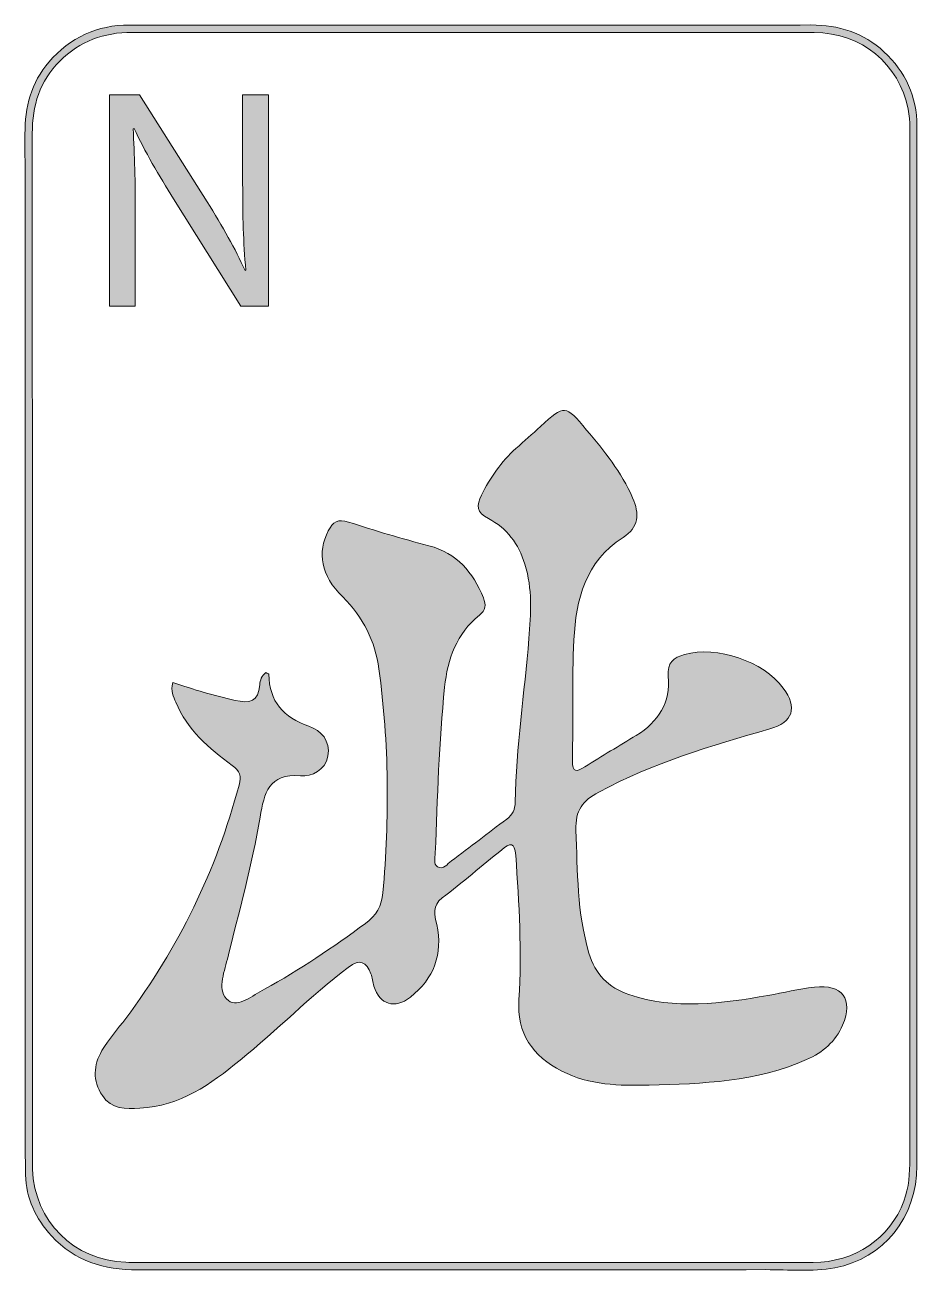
# Model space of a CAD drawing. Extents: x 3213 to 3522, y -2016 to -1585.
import ezdxf

# ---------------------------------------------------------------- set-up
doc = ezdxf.new("R2010")
doc.units = 0
doc.header["$MEASUREMENT"] = 0
doc.layers.add('Layer 1', color=7, linetype='Continuous', lineweight=0)

msp = doc.modelspace()

# ---------------------------------------------------------------- hatches: boundary and pattern name
at = {"layer": 'Layer 1', "true_color": 0x000000, "transparency": 33554687}
h = msp.add_hatch(color=18, dxfattribs=at)
h.dxf.hatch_style = 2
edge = h.paths.add_edge_path()
edge.add_spline(control_points=[(3519.05, -1799.93), (3519.05, -1799.93), (3519, -1799.93), (3519, -1799.93), (3519, -1858.88), (3518.99, -1917.83), (3519.01, -1976.79), (3519.01, -1981.76), (3518.72, -1986.67), (3516.96, -1991.4), (3512.2, -2004.26), (3499.86, -2012.64), (3485.54, -2012.64), (3408.86, -2012.64), (3332.17, -2012.62), (3255.5, -2012.61), (3252.96, -2012.61), (3250.42, -2012.67), (3247.9, -2012.58), (3229.85, -2011.94), (3216.27, -1998.41), (3215.55, -1980.38), (3215.52, -1979.47), (3215.53, -1978.55), (3215.53, -1977.62), (3215.53, -1859.14), (3215.55, -1740.67), (3215.5, -1622.19), (3215.5, -1612.53), (3218.1, -1604.05), (3225.05, -1597.12), (3231.96, -1590.24), (3240.3, -1587.18), (3250, -1587.19), (3306.53, -1587.25), (3363.06, -1587.22), (3419.59, -1587.22), (3441.7, -1587.22), (3463.81, -1587.13), (3485.91, -1587.25), (3502.34, -1587.34), (3515.33, -1598.08), (3518.42, -1613.79), (3519.25, -1618), (3519.04, -1622.27), (3519.04, -1626.53), (3519.05, -1684.33), (3519.05, -1742.13), (3519.05, -1799.93)], knot_values=[0, 0, 0, 0, 1, 1, 1, 2, 2, 2, 3, 3, 3, 4, 4, 4, 5, 5, 5, 6, 6, 6, 7, 7, 7, 8, 8, 8, 9, 9, 9, 10, 10, 10, 11, 11, 11, 12, 12, 12, 13, 13, 13, 14, 14, 14, 15, 15, 15, 16, 16, 16, 16], degree=3, periodic=0)
edge = h.paths.add_edge_path()
edge.add_spline(control_points=[(3521.46, -1851.39), (3521.46, -1774.13), (3521.48, -1696.86), (3521.47, -1619.61), (3521.47, -1609.37), (3517.54, -1600.83), (3510.06, -1593.88), (3502.93, -1587.27), (3494.36, -1584.61), (3484.78, -1584.63), (3464.86, -1584.67), (3444.94, -1584.67), (3425.02, -1584.67), (3366.41, -1584.66), (3307.8, -1584.65), (3249.19, -1584.64), (3237.94, -1584.64), (3228.63, -1588.94), (3221.26, -1597.44), (3215.04, -1604.6), (3212.97, -1613.05), (3212.98, -1622.37), (3213.07, -1681.44), (3213.03, -1740.51), (3213.03, -1799.57), (3213.03, -1848.86), (3213.01, -1898.14), (3213.03, -1947.42), (3213.03, -1959.04), (3212.97, -1970.67), (3213.21, -1982.29), (3213.37, -1990.44), (3216.7, -1997.43), (3222.17, -2003.43), (3230.19, -2012.22), (3240.31, -2015.25), (3251.97, -2015.23), (3324.39, -2015.11), (3396.81, -2015.2), (3469.23, -2015.13), (3477.17, -2015.12), (3485.17, -2015.96), (3493.03, -2014.5), (3509.94, -2011.35), (3521.46, -1997.01), (3521.47, -1979.2), (3521.51, -1936.6), (3521.46, -1893.99), (3521.46, -1851.39)], knot_values=[0, 0, 0, 0, 1, 1, 1, 2, 2, 2, 3, 3, 3, 4, 4, 4, 5, 5, 5, 6, 6, 6, 7, 7, 7, 8, 8, 8, 9, 9, 9, 10, 10, 10, 11, 11, 11, 12, 12, 12, 13, 13, 13, 14, 14, 14, 15, 15, 15, 16, 16, 16, 16], degree=3, periodic=0)
at = {"layer": 'Layer 1', "true_color": 0x831618, "transparency": 33554687}
h = msp.add_hatch(color=246, dxfattribs=at)
h.dxf.hatch_style = 2
edge = h.paths.add_edge_path()
edge.add_spline(control_points=[(3242.24, -1681.93), (3242.24, -1681.93), (3242.24, -1608.77), (3242.24, -1608.77), (3242.24, -1608.77), (3252.55, -1608.77), (3252.55, -1608.77), (3252.55, -1608.77), (3276, -1645.79), (3276, -1645.79), (3281.43, -1654.36), (3285.66, -1662.07), (3289.13, -1669.56), (3289.13, -1669.56), (3289.35, -1669.45), (3289.35, -1669.45), (3288.48, -1659.68), (3288.27, -1650.78), (3288.27, -1639.38), (3288.27, -1639.38), (3288.27, -1608.77), (3288.27, -1608.77), (3288.27, -1608.77), (3297.17, -1608.77), (3297.17, -1608.77), (3297.17, -1608.77), (3297.17, -1681.93), (3297.17, -1681.93), (3297.17, -1681.93), (3287.61, -1681.93), (3287.61, -1681.93), (3287.61, -1681.93), (3264.38, -1644.81), (3264.38, -1644.81), (3259.28, -1636.67), (3254.4, -1628.31), (3250.71, -1620.38), (3250.71, -1620.38), (3250.38, -1620.49), (3250.38, -1620.49), (3250.92, -1629.72), (3251.14, -1638.51), (3251.14, -1650.67), (3251.14, -1650.67), (3251.14, -1681.93), (3251.14, -1681.93), (3251.14, -1681.93), (3242.24, -1681.93), (3242.24, -1681.93)], knot_values=[0, 0, 0, 0, 1, 1, 1, 2, 2, 2, 3, 3, 3, 4, 4, 4, 5, 5, 5, 6, 6, 6, 7, 7, 7, 8, 8, 8, 9, 9, 9, 10, 10, 10, 11, 11, 11, 12, 12, 12, 13, 13, 13, 14, 14, 14, 15, 15, 15, 16, 16, 16, 16], degree=3, periodic=0)
at = {"layer": 'Layer 1', "true_color": 0x0e1329, "transparency": 33554687}
h = msp.add_hatch(color=168, dxfattribs=at)
h.dxf.hatch_style = 2
edge = h.paths.add_edge_path()
edge.add_spline(control_points=[(3264.17, -1812.08), (3271.42, -1814.48), (3278.42, -1816.64), (3285.62, -1818.22), (3290.67, -1819.33), (3293.71, -1818.75), (3294.2, -1812.91), (3294.32, -1811.4), (3294.71, -1809.59), (3296.32, -1808.64), (3296.71, -1808.83), (3297.34, -1809), (3297.34, -1809.17), (3297.44, -1818.66), (3302.35, -1824.09), (3311.17, -1827.16), (3315.38, -1828.63), (3318.73, -1832.21), (3317.74, -1837.47), (3316.79, -1842.53), (3312.19, -1844.57), (3308.23, -1844.28), (3297.27, -1843.48), (3295.71, -1850.18), (3294.31, -1858.6), (3291.57, -1875.21), (3286.95, -1891.43), (3282.97, -1907.79), (3281.79, -1912.61), (3279.17, -1918.94), (3283.34, -1922.09), (3286.69, -1924.61), (3291.81, -1920.24), (3295.79, -1918.1), (3308.05, -1911.51), (3319.45, -1903.58), (3330.71, -1895.42), (3334.42, -1892.73), (3336.39, -1889.18), (3336.77, -1884.83), (3339.05, -1858.96), (3338.93, -1833.11), (3335.38, -1807.37), (3334.07, -1797.82), (3330.07, -1789.46), (3322.9, -1782.46), (3315.26, -1775), (3314.08, -1767.08), (3317.87, -1759.62), (3319.45, -1756.5), (3321.24, -1755.38), (3324.86, -1756.55), (3334.07, -1759.52), (3343.34, -1762.33), (3352.7, -1764.76), (3362.46, -1767.3), (3367.9, -1773.92), (3371.52, -1782.75), (3372.54, -1785.26), (3372.32, -1787.01), (3370.14, -1788.78), (3362.27, -1795.17), (3359.13, -1803.87), (3358.13, -1813.66), (3356.18, -1832.73), (3355.61, -1851.88), (3354.89, -1871.02), (3354.83, -1872.63), (3354.14, -1874.79), (3355.67, -1875.75), (3357.69, -1877.03), (3359.06, -1874.78), (3360.44, -1873.76), (3366.88, -1869.02), (3373.17, -1864.07), (3379.58, -1859.29), (3381.61, -1857.78), (3382.49, -1856), (3382.53, -1853.43), (3382.82, -1834.45), (3385.76, -1815.69), (3387.28, -1796.82), (3387.97, -1788.23), (3388.52, -1779.64), (3385.88, -1771.15), (3383.7, -1764.12), (3379.66, -1758.65), (3373.24, -1755.33), (3369.12, -1753.2), (3369.07, -1750.79), (3370.86, -1747.22), (3373.9, -1741.13), (3377.72, -1735.65), (3382.8, -1731.08), (3385.62, -1728.55), (3388.46, -1726.04), (3391.27, -1723.51), (3399.69, -1715.92), (3399.78, -1715.84), (3407.24, -1724.72), (3413.33, -1731.96), (3419.25, -1739.34), (3423.13, -1748.13), (3425.59, -1753.7), (3425.23, -1758.47), (3419.84, -1761.88), (3406.74, -1770.18), (3403.53, -1783.36), (3402.82, -1797.34), (3402.12, -1811.2), (3402.58, -1825.13), (3402.34, -1839.02), (3402.27, -1843.32), (3403.67, -1843.07), (3406.63, -1841.18), (3412.49, -1837.46), (3418.5, -1833.97), (3424.42, -1830.33), (3432.04, -1825.65), (3436.31, -1818.92), (3435.46, -1809.86), (3435.01, -1805.11), (3437.33, -1803.47), (3441.12, -1802.38), (3452.21, -1799.21), (3468.42, -1804.71), (3475.22, -1814), (3480.21, -1820.82), (3478.67, -1825.79), (3470.57, -1828.11), (3450.33, -1833.92), (3430.17, -1839.85), (3411.47, -1849.93), (3405.81, -1852.98), (3403.28, -1856.28), (3403.53, -1863.09), (3404.07, -1877.41), (3403.9, -1891.7), (3408.04, -1905.63), (3410.19, -1912.88), (3414.72, -1917.6), (3421.84, -1919.98), (3437.83, -1925.32), (3453.87, -1923.08), (3469.91, -1920.29), (3475.3, -1919.35), (3480.63, -1917.99), (3486.05, -1917.39), (3495.69, -1916.31), (3499.53, -1921.62), (3495.76, -1930.53), (3493.34, -1936.24), (3488.92, -1939.98), (3483.31, -1942.47), (3465.94, -1950.21), (3447.41, -1950.82), (3428.87, -1951.29), (3418.51, -1951.55), (3408.26, -1951.33), (3398.66, -1946.47), (3388.41, -1941.27), (3383.07, -1933.36), (3383.83, -1921.67), (3384.9, -1905.03), (3383.84, -1888.44), (3382.72, -1871.84), (3382.39, -1867.02), (3380.63, -1867.62), (3377.87, -1869.87), (3371.01, -1875.44), (3364.27, -1881.18), (3357.28, -1886.58), (3353.8, -1889.27), (3354.66, -1892.44), (3355.37, -1895.72), (3357.62, -1906.04), (3354.46, -1914.38), (3346.27, -1920.9), (3340.96, -1925.13), (3335.58, -1923.49), (3333.65, -1917.05), (3333.23, -1915.65), (3333.15, -1914.13), (3332.61, -1912.78), (3330.97, -1908.69), (3328.98, -1907.4), (3324.74, -1910.62), (3311.61, -1920.55), (3300.12, -1932.34), (3287.38, -1942.68), (3277.18, -1950.96), (3266.62, -1958.62), (3252.72, -1959.31), (3247.76, -1959.55), (3242.89, -1959.7), (3239.74, -1954.9), (3236.38, -1949.79), (3236.58, -1944.4), (3239.61, -1939.37), (3241.98, -1935.43), (3245.07, -1931.92), (3247.85, -1928.22), (3266.14, -1903.87), (3279.17, -1876.98), (3287.03, -1847.54), (3287.88, -1844.37), (3287.32, -1842.67), (3284.62, -1840.71), (3276.57, -1834.88), (3269.13, -1828.37), (3265.16, -1818.85), (3264.37, -1816.95), (3263.23, -1815.09), (3264.17, -1812.08)], knot_values=[0, 0, 0, 0, 1, 1, 1, 2, 2, 2, 3, 3, 3, 4, 4, 4, 5, 5, 5, 6, 6, 6, 7, 7, 7, 8, 8, 8, 9, 9, 9, 10, 10, 10, 11, 11, 11, 12, 12, 12, 13, 13, 13, 14, 14, 14, 15, 15, 15, 16, 16, 16, 17, 17, 17, 18, 18, 18, 19, 19, 19, 20, 20, 20, 21, 21, 21, 22, 22, 22, 23, 23, 23, 24, 24, 24, 25, 25, 25, 26, 26, 26, 27, 27, 27, 28, 28, 28, 29, 29, 29, 30, 30, 30, 31, 31, 31, 32, 32, 32, 33, 33, 33, 34, 34, 34, 35, 35, 35, 36, 36, 36, 37, 37, 37, 38, 38, 38, 39, 39, 39, 40, 40, 40, 41, 41, 41, 42, 42, 42, 43, 43, 43, 44, 44, 44, 45, 45, 45, 46, 46, 46, 47, 47, 47, 48, 48, 48, 49, 49, 49, 50, 50, 50, 51, 51, 51, 52, 52, 52, 53, 53, 53, 54, 54, 54, 55, 55, 55, 56, 56, 56, 57, 57, 57, 58, 58, 58, 59, 59, 59, 60, 60, 60, 61, 61, 61, 62, 62, 62, 63, 63, 63, 64, 64, 64, 65, 65, 65, 66, 66, 66, 67, 67, 67, 68, 68, 68, 69, 69, 69, 70, 70, 70, 71, 71, 71, 71], degree=3, periodic=0)

# ---------------------------------------------------------------- linework, layer by layer
at = {"layer": 'Layer 1'}
for points, knots in [([(3521.46, -1851.39), (3521.46, -1774.13), (3521.48, -1696.86), (3521.47, -1619.61), (3521.47, -1609.37), (3517.54, -1600.83), (3510.06, -1593.88), (3502.93, -1587.27), (3494.36, -1584.61), (3484.78, -1584.63), (3464.86, -1584.67), (3444.94, -1584.67), (3425.02, -1584.67), (3366.41, -1584.66), (3307.8, -1584.65), (3249.19, -1584.64), (3237.94, -1584.64), (3228.63, -1588.94), (3221.26, -1597.44), (3215.04, -1604.6), (3212.97, -1613.05), (3212.98, -1622.37), (3213.07, -1681.44), (3213.03, -1740.51), (3213.03, -1799.57), (3213.03, -1848.86), (3213.01, -1898.14), (3213.03, -1947.42), (3213.03, -1959.04), (3212.97, -1970.67), (3213.21, -1982.29), (3213.37, -1990.44), (3216.7, -1997.43), (3222.17, -2003.43), (3230.19, -2012.22), (3240.31, -2015.25), (3251.97, -2015.23), (3324.39, -2015.11), (3396.81, -2015.2), (3469.23, -2015.13), (3477.17, -2015.12), (3485.17, -2015.96), (3493.03, -2014.5), (3509.94, -2011.35), (3521.46, -1997.01), (3521.47, -1979.2), (3521.51, -1936.6), (3521.46, -1893.99), (3521.46, -1851.39)], [0, 0, 0, 0, 1, 1, 1, 2, 2, 2, 3, 3, 3, 4, 4, 4, 5, 5, 5, 6, 6, 6, 7, 7, 7, 8, 8, 8, 9, 9, 9, 10, 10, 10, 11, 11, 11, 12, 12, 12, 13, 13, 13, 14, 14, 14, 15, 15, 15, 16, 16, 16, 16]), ([(3519.05, -1799.93), (3519.05, -1799.93), (3519, -1799.93), (3519, -1799.93), (3519, -1858.88), (3518.99, -1917.83), (3519.01, -1976.79), (3519.01, -1981.76), (3518.72, -1986.67), (3516.96, -1991.4), (3512.2, -2004.26), (3499.86, -2012.64), (3485.54, -2012.64), (3408.86, -2012.64), (3332.17, -2012.62), (3255.5, -2012.61), (3252.96, -2012.61), (3250.42, -2012.67), (3247.9, -2012.58), (3229.85, -2011.94), (3216.27, -1998.41), (3215.55, -1980.38), (3215.52, -1979.47), (3215.53, -1978.55), (3215.53, -1977.62), (3215.53, -1859.14), (3215.55, -1740.67), (3215.5, -1622.19), (3215.5, -1612.53), (3218.1, -1604.05), (3225.05, -1597.12), (3231.96, -1590.24), (3240.3, -1587.18), (3250, -1587.19), (3306.53, -1587.25), (3363.06, -1587.22), (3419.59, -1587.22), (3441.7, -1587.22), (3463.81, -1587.13), (3485.91, -1587.25), (3502.34, -1587.34), (3515.33, -1598.08), (3518.42, -1613.79), (3519.25, -1618), (3519.04, -1622.27), (3519.04, -1626.53), (3519.05, -1684.33), (3519.05, -1742.13), (3519.05, -1799.93)], [0, 0, 0, 0, 1, 1, 1, 2, 2, 2, 3, 3, 3, 4, 4, 4, 5, 5, 5, 6, 6, 6, 7, 7, 7, 8, 8, 8, 9, 9, 9, 10, 10, 10, 11, 11, 11, 12, 12, 12, 13, 13, 13, 14, 14, 14, 15, 15, 15, 16, 16, 16, 16]), ([(3519.05, -1799.93), (3519.05, -1799.93), (3519, -1799.93), (3519, -1799.93), (3519, -1858.88), (3518.99, -1917.83), (3519.01, -1976.79), (3519.01, -1981.76), (3518.72, -1986.67), (3516.96, -1991.4), (3512.2, -2004.26), (3499.86, -2012.64), (3485.54, -2012.64), (3408.86, -2012.64), (3332.17, -2012.62), (3255.5, -2012.61), (3252.96, -2012.61), (3250.42, -2012.67), (3247.9, -2012.58), (3229.85, -2011.94), (3216.27, -1998.41), (3215.55, -1980.38), (3215.52, -1979.47), (3215.53, -1978.55), (3215.53, -1977.62), (3215.53, -1859.14), (3215.55, -1740.67), (3215.5, -1622.19), (3215.5, -1612.53), (3218.1, -1604.05), (3225.05, -1597.12), (3231.96, -1590.24), (3240.3, -1587.18), (3250, -1587.19), (3306.53, -1587.25), (3363.06, -1587.22), (3419.59, -1587.22), (3441.7, -1587.22), (3463.81, -1587.13), (3485.91, -1587.25), (3502.34, -1587.34), (3515.33, -1598.08), (3518.42, -1613.79), (3519.25, -1618), (3519.04, -1622.27), (3519.04, -1626.53), (3519.05, -1684.33), (3519.05, -1742.13), (3519.05, -1799.93)], [0, 0, 0, 0, 1, 1, 1, 2, 2, 2, 3, 3, 3, 4, 4, 4, 5, 5, 5, 6, 6, 6, 7, 7, 7, 8, 8, 8, 9, 9, 9, 10, 10, 10, 11, 11, 11, 12, 12, 12, 13, 13, 13, 14, 14, 14, 15, 15, 15, 16, 16, 16, 16]), ([(3242.24, -1681.93), (3242.24, -1681.93), (3242.24, -1608.77), (3242.24, -1608.77), (3242.24, -1608.77), (3252.55, -1608.77), (3252.55, -1608.77), (3252.55, -1608.77), (3276, -1645.79), (3276, -1645.79), (3281.43, -1654.36), (3285.66, -1662.07), (3289.13, -1669.56), (3289.13, -1669.56), (3289.35, -1669.45), (3289.35, -1669.45), (3288.48, -1659.68), (3288.27, -1650.78), (3288.27, -1639.38), (3288.27, -1639.38), (3288.27, -1608.77), (3288.27, -1608.77), (3288.27, -1608.77), (3297.17, -1608.77), (3297.17, -1608.77), (3297.17, -1608.77), (3297.17, -1681.93), (3297.17, -1681.93), (3297.17, -1681.93), (3287.61, -1681.93), (3287.61, -1681.93), (3287.61, -1681.93), (3264.38, -1644.81), (3264.38, -1644.81), (3259.28, -1636.67), (3254.4, -1628.31), (3250.71, -1620.38), (3250.71, -1620.38), (3250.38, -1620.49), (3250.38, -1620.49), (3250.92, -1629.72), (3251.14, -1638.51), (3251.14, -1650.67), (3251.14, -1650.67), (3251.14, -1681.93), (3251.14, -1681.93), (3251.14, -1681.93), (3242.24, -1681.93), (3242.24, -1681.93)], [0, 0, 0, 0, 1, 1, 1, 2, 2, 2, 3, 3, 3, 4, 4, 4, 5, 5, 5, 6, 6, 6, 7, 7, 7, 8, 8, 8, 9, 9, 9, 10, 10, 10, 11, 11, 11, 12, 12, 12, 13, 13, 13, 14, 14, 14, 15, 15, 15, 16, 16, 16, 16]), ([(3264.17, -1812.08), (3271.42, -1814.48), (3278.42, -1816.64), (3285.62, -1818.22), (3290.67, -1819.33), (3293.71, -1818.75), (3294.2, -1812.91), (3294.32, -1811.4), (3294.71, -1809.59), (3296.32, -1808.64), (3296.71, -1808.83), (3297.34, -1809), (3297.34, -1809.17), (3297.44, -1818.66), (3302.35, -1824.09), (3311.17, -1827.16), (3315.38, -1828.63), (3318.73, -1832.21), (3317.74, -1837.47), (3316.79, -1842.53), (3312.19, -1844.57), (3308.23, -1844.28), (3297.27, -1843.48), (3295.71, -1850.18), (3294.31, -1858.6), (3291.57, -1875.21), (3286.95, -1891.43), (3282.97, -1907.79), (3281.79, -1912.61), (3279.17, -1918.94), (3283.34, -1922.09), (3286.69, -1924.61), (3291.81, -1920.24), (3295.79, -1918.1), (3308.05, -1911.51), (3319.45, -1903.58), (3330.71, -1895.42), (3334.42, -1892.73), (3336.39, -1889.18), (3336.77, -1884.83), (3339.05, -1858.96), (3338.93, -1833.11), (3335.38, -1807.37), (3334.07, -1797.82), (3330.07, -1789.46), (3322.9, -1782.46), (3315.26, -1775), (3314.08, -1767.08), (3317.87, -1759.62), (3319.45, -1756.5), (3321.24, -1755.38), (3324.86, -1756.55), (3334.07, -1759.52), (3343.34, -1762.33), (3352.7, -1764.76), (3362.46, -1767.3), (3367.9, -1773.92), (3371.52, -1782.75), (3372.54, -1785.26), (3372.32, -1787.01), (3370.14, -1788.78), (3362.27, -1795.17), (3359.13, -1803.87), (3358.13, -1813.66), (3356.18, -1832.73), (3355.61, -1851.88), (3354.89, -1871.02), (3354.83, -1872.63), (3354.14, -1874.79), (3355.67, -1875.75), (3357.69, -1877.03), (3359.06, -1874.78), (3360.44, -1873.76), (3366.88, -1869.02), (3373.17, -1864.07), (3379.58, -1859.29), (3381.61, -1857.78), (3382.49, -1856), (3382.53, -1853.43), (3382.82, -1834.45), (3385.76, -1815.69), (3387.28, -1796.82), (3387.97, -1788.23), (3388.52, -1779.64), (3385.88, -1771.15), (3383.7, -1764.12), (3379.66, -1758.65), (3373.24, -1755.33), (3369.12, -1753.2), (3369.07, -1750.79), (3370.86, -1747.22), (3373.9, -1741.13), (3377.72, -1735.65), (3382.8, -1731.08), (3385.62, -1728.55), (3388.46, -1726.04), (3391.27, -1723.51), (3399.69, -1715.92), (3399.78, -1715.84), (3407.24, -1724.72), (3413.33, -1731.96), (3419.25, -1739.34), (3423.13, -1748.13), (3425.59, -1753.7), (3425.23, -1758.47), (3419.84, -1761.88), (3406.74, -1770.18), (3403.53, -1783.36), (3402.82, -1797.34), (3402.12, -1811.2), (3402.58, -1825.13), (3402.34, -1839.02), (3402.27, -1843.32), (3403.67, -1843.07), (3406.63, -1841.18), (3412.49, -1837.46), (3418.5, -1833.97), (3424.42, -1830.33), (3432.04, -1825.65), (3436.31, -1818.92), (3435.46, -1809.86), (3435.01, -1805.11), (3437.33, -1803.47), (3441.12, -1802.38), (3452.21, -1799.21), (3468.42, -1804.71), (3475.22, -1814), (3480.21, -1820.82), (3478.67, -1825.79), (3470.57, -1828.11), (3450.33, -1833.92), (3430.17, -1839.85), (3411.47, -1849.93), (3405.81, -1852.98), (3403.28, -1856.28), (3403.53, -1863.09), (3404.07, -1877.41), (3403.9, -1891.7), (3408.04, -1905.63), (3410.19, -1912.88), (3414.72, -1917.6), (3421.84, -1919.98), (3437.83, -1925.32), (3453.87, -1923.08), (3469.91, -1920.29), (3475.3, -1919.35), (3480.63, -1917.99), (3486.05, -1917.39), (3495.69, -1916.31), (3499.53, -1921.62), (3495.76, -1930.53), (3493.34, -1936.24), (3488.92, -1939.98), (3483.31, -1942.47), (3465.94, -1950.21), (3447.41, -1950.82), (3428.87, -1951.29), (3418.51, -1951.55), (3408.26, -1951.33), (3398.66, -1946.47), (3388.41, -1941.27), (3383.07, -1933.36), (3383.83, -1921.67), (3384.9, -1905.03), (3383.84, -1888.44), (3382.72, -1871.84), (3382.39, -1867.02), (3380.63, -1867.62), (3377.87, -1869.87), (3371.01, -1875.44), (3364.27, -1881.18), (3357.28, -1886.58), (3353.8, -1889.27), (3354.66, -1892.44), (3355.37, -1895.72), (3357.62, -1906.04), (3354.46, -1914.38), (3346.27, -1920.9), (3340.96, -1925.13), (3335.58, -1923.49), (3333.65, -1917.05), (3333.23, -1915.65), (3333.15, -1914.13), (3332.61, -1912.78), (3330.97, -1908.69), (3328.98, -1907.4), (3324.74, -1910.62), (3311.61, -1920.55), (3300.12, -1932.34), (3287.38, -1942.68), (3277.18, -1950.96), (3266.62, -1958.62), (3252.72, -1959.31), (3247.76, -1959.55), (3242.89, -1959.7), (3239.74, -1954.9), (3236.38, -1949.79), (3236.58, -1944.4), (3239.61, -1939.37), (3241.98, -1935.43), (3245.07, -1931.92), (3247.85, -1928.22), (3266.14, -1903.87), (3279.17, -1876.98), (3287.03, -1847.54), (3287.88, -1844.37), (3287.32, -1842.67), (3284.62, -1840.71), (3276.57, -1834.88), (3269.13, -1828.37), (3265.16, -1818.85), (3264.37, -1816.95), (3263.23, -1815.09), (3264.17, -1812.08)], [0, 0, 0, 0, 1, 1, 1, 2, 2, 2, 3, 3, 3, 4, 4, 4, 5, 5, 5, 6, 6, 6, 7, 7, 7, 8, 8, 8, 9, 9, 9, 10, 10, 10, 11, 11, 11, 12, 12, 12, 13, 13, 13, 14, 14, 14, 15, 15, 15, 16, 16, 16, 17, 17, 17, 18, 18, 18, 19, 19, 19, 20, 20, 20, 21, 21, 21, 22, 22, 22, 23, 23, 23, 24, 24, 24, 25, 25, 25, 26, 26, 26, 27, 27, 27, 28, 28, 28, 29, 29, 29, 30, 30, 30, 31, 31, 31, 32, 32, 32, 33, 33, 33, 34, 34, 34, 35, 35, 35, 36, 36, 36, 37, 37, 37, 38, 38, 38, 39, 39, 39, 40, 40, 40, 41, 41, 41, 42, 42, 42, 43, 43, 43, 44, 44, 44, 45, 45, 45, 46, 46, 46, 47, 47, 47, 48, 48, 48, 49, 49, 49, 50, 50, 50, 51, 51, 51, 52, 52, 52, 53, 53, 53, 54, 54, 54, 55, 55, 55, 56, 56, 56, 57, 57, 57, 58, 58, 58, 59, 59, 59, 60, 60, 60, 61, 61, 61, 62, 62, 62, 63, 63, 63, 64, 64, 64, 65, 65, 65, 66, 66, 66, 67, 67, 67, 68, 68, 68, 69, 69, 69, 70, 70, 70, 71, 71, 71, 71])]:
    msp.add_open_spline(points, degree=3, knots=knots, dxfattribs=at)

doc.saveas('drawing.dxf')
